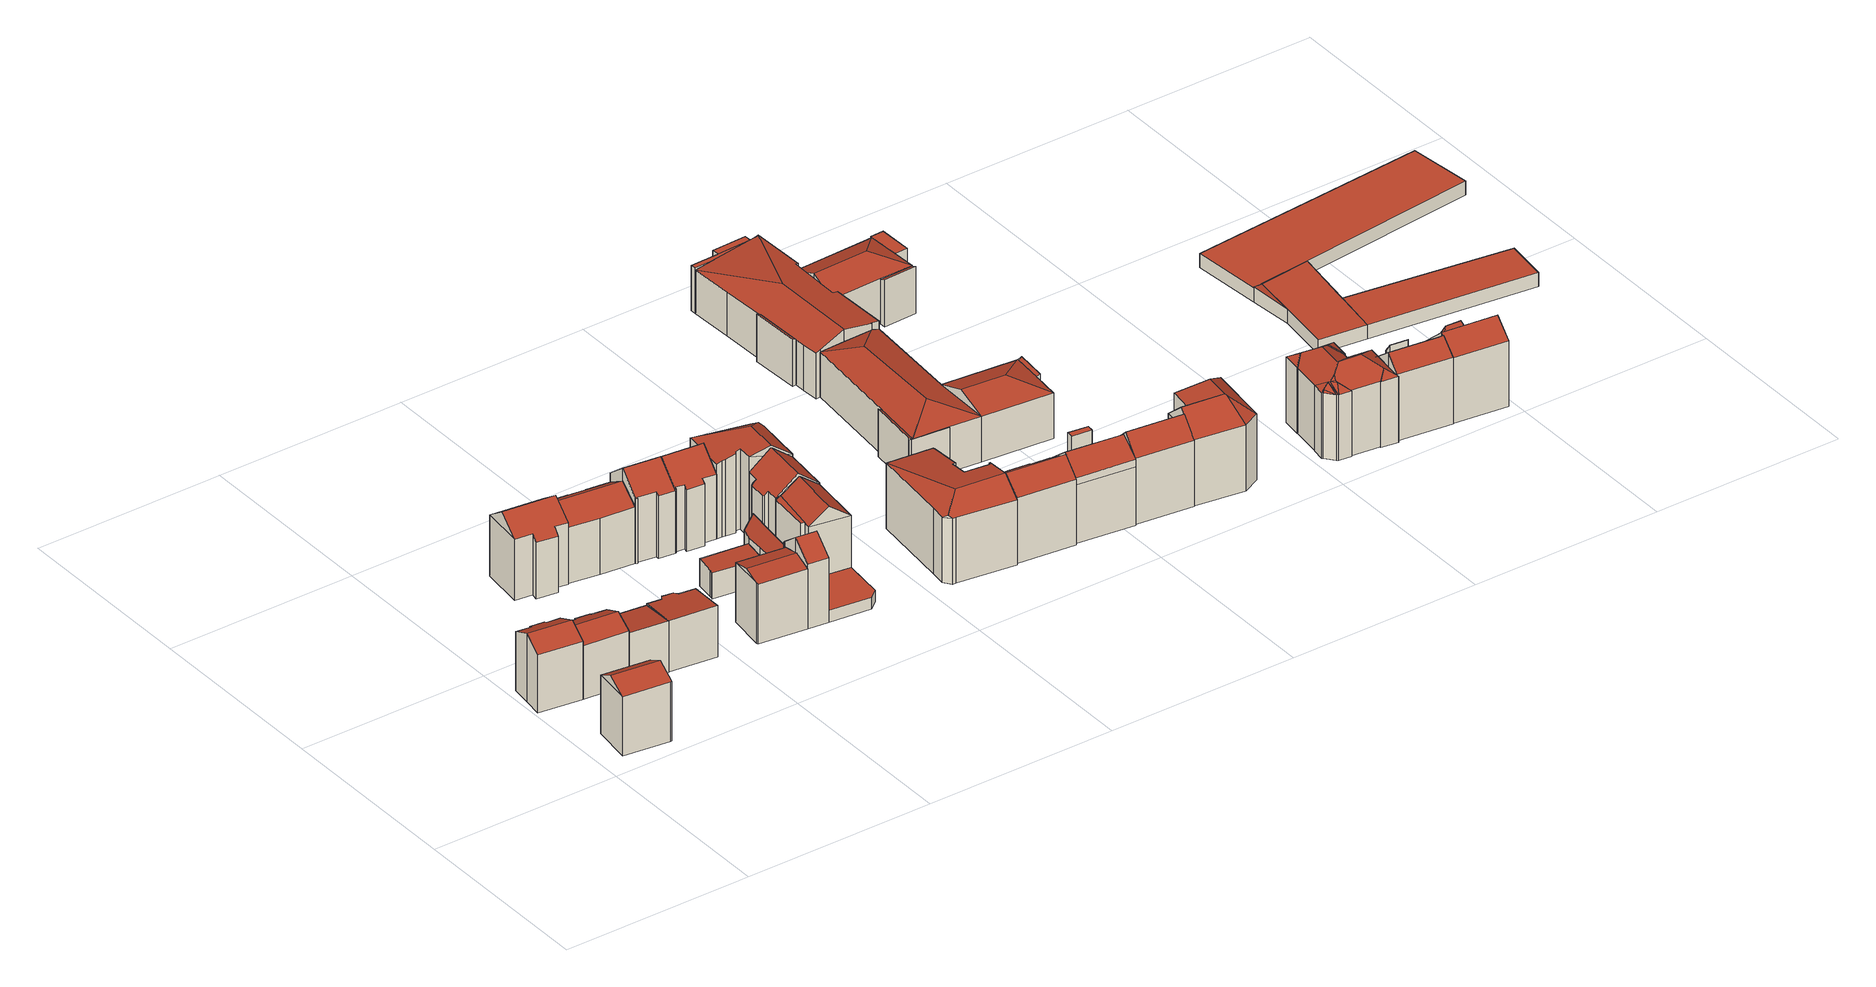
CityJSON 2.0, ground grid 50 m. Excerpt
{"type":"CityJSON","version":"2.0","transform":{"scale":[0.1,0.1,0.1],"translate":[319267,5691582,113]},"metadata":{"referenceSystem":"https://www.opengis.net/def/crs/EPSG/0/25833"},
"CityObjects":{
"building1":{"type":"Building","attributes":{"Dachtyp_tdc":"tdcFreeFormRoof","Gemeindeschluessel":14713000,"Dachneigung":23.58,"QualitaetDacherkennung":59,"Geometrietyp2DReferenz":"3000","function":"31001_9998","roofType":"5000","measuredHeight":18.22},"geometry":[{"type":"MultiSurface","lod":"2","boundaries":[[[0,1,2,3]],[[1,4,5,2]],[[4,6,7,5]],[[6,8,9,7]],[[8,0,3,9]],[[10,8,6,11]],[[1,0,10,11,4]],[[6,4,11]],[[0,8,10]],[[3,2,5,7,9]]],"semantics":{"surfaces":[{"type":"WallSurface"},{"type":"RoofSurface"},{"type":"GroundSurface"}],"values":[0,0,0,0,0,1,1,0,0,2]}}]},
"building2":{"type":"Building","attributes":{"Dachtyp_tdc":"tdcGableRoof","Gemeindeschluessel":14713000,"Dachneigung":24.69,"QualitaetDacherkennung":59,"Geometrietyp2DReferenz":"3000","function":"31001_9998","roofType":"3100","measuredHeight":18.2},"geometry":[{"type":"MultiSurface","lod":"2","boundaries":[[[12,13,14,15]],[[13,16,17,14]],[[16,18,19,17]],[[18,20,21,19]],[[20,22,23,21]],[[22,24,25,23]],[[24,26,27,25]],[[26,28,29,27]],[[28,30,31,29]],[[30,12,15,31]],[[26,24,22,20]],[[20,18,16,13,12,30,28,26]],[[15,14,17,19,21,23,25,27,29,31]]],"semantics":{"surfaces":[{"type":"WallSurface"},{"type":"RoofSurface"},{"type":"GroundSurface"}],"values":[0,0,0,0,0,0,0,0,0,0,1,1,2]}}]},
"building3":{"type":"Building","attributes":{"Dachtyp_tdc":"tdcGableRoof","Gemeindeschluessel":14713000,"Dachneigung":25.32,"QualitaetDacherkennung":69,"Geometrietyp2DReferenz":"3000","function":"31001_9998","roofType":"3100","measuredHeight":16.63},"geometry":[{"type":"MultiSurface","lod":"2","boundaries":[[[32,33,19,21]],[[33,34,35,19]],[[34,36,37,35]],[[36,38,39,37]],[[38,40,41,39]],[[40,42,43,41]],[[42,44,45,43]],[[44,46,47,45]],[[46,48,23,47]],[[48,32,21,23]],[[44,42,40,38,36,34,33,32]],[[32,48,46,44]],[[21,19,35,37,39,41,43,45,47,23]]],"semantics":{"surfaces":[{"type":"WallSurface"},{"type":"RoofSurface"},{"type":"GroundSurface"}],"values":[0,0,0,0,0,0,0,0,0,0,1,1,2]}}]},
"building4":{"type":"Building","attributes":{"Dachtyp_tdc":"tdcPolyFlatRoof","Gemeindeschluessel":14713000,"Dachneigung":9.24,"QualitaetDacherkennung":65,"Geometrietyp2DReferenz":"3000","function":"31001_9998","roofType":"2100","measuredHeight":13.67},"geometry":[{"type":"MultiSurface","lod":"2","boundaries":[[[49,50,51,52]],[[50,53,54,51]],[[53,55,56,54]],[[55,49,52,56]],[[55,53,50,49]],[[52,51,54,56]]],"semantics":{"surfaces":[{"type":"WallSurface"},{"type":"RoofSurface"},{"type":"GroundSurface"}],"values":[0,0,0,0,1,2]}}]},
"building5":{"type":"Building","attributes":{"Dachtyp_tdc":"tdcPolyFlatRoof","Gemeindeschluessel":14713000,"Dachneigung":7.76,"QualitaetDacherkennung":66,"Geometrietyp2DReferenz":"3000","function":"31001_9998","roofType":"2100","measuredHeight":13.74},"geometry":[{"type":"MultiSurface","lod":"2","boundaries":[[[57,58,59,60]],[[58,61,62,59]],[[61,63,64,62]],[[63,65,66,64]],[[65,67,68,66]],[[67,69,70,68]],[[69,71,72,70]],[[71,73,74,72]],[[73,57,60,74]],[[73,71,69,67,65,63,61,58,57]],[[60,59,62,64,66,68,70,72,74]]],"semantics":{"surfaces":[{"type":"WallSurface"},{"type":"RoofSurface"},{"type":"GroundSurface"}],"values":[0,0,0,0,0,0,0,0,0,1,2]}}]},
"building6":{"type":"Building","attributes":{"Dachtyp_tdc":"tdcFreeFormRoof","Gemeindeschluessel":14713000,"Dachneigung":35.85,"QualitaetDacherkennung":53,"Geometrietyp2DReferenz":"3000","function":"31001_9998","roofType":"5000","measuredHeight":20.39},"geometry":[{"type":"MultiSurface","lod":"2","boundaries":[[[75,76,77,78]],[[76,79,80,77]],[[79,81,82,80]],[[81,83,84,82]],[[83,85,86,84]],[[85,87,88,86]],[[87,89,90,88]],[[89,75,78,90]],[[91,81,79,92]],[[75,89,87,85,83,91,92,76]],[[83,81,91]],[[79,76,92]],[[78,77,80,82,84,86,88,90]]],"semantics":{"surfaces":[{"type":"WallSurface"},{"type":"RoofSurface"},{"type":"GroundSurface"}],"values":[0,0,0,0,0,0,0,0,1,1,0,0,2]}}]},
"building7":{"type":"Building","attributes":{"Dachtyp_tdc":"tdcGableRoof","Gemeindeschluessel":14713000,"Dachneigung":32.23,"QualitaetDacherkennung":68,"Geometrietyp2DReferenz":"3000","function":"31001_9998","roofType":"3100","measuredHeight":18.67},"geometry":[{"type":"MultiSurface","lod":"2","boundaries":[[[93,94,95,96]],[[94,97,98,95]],[[97,99,100,98]],[[99,101,102,100]],[[101,103,104,102]],[[103,105,106,104]],[[105,107,108,106]],[[107,109,110,108]],[[109,111,112,110]],[[111,113,114,112]],[[113,93,96,114]],[[109,107,105,103,101]],[[101,99,97,94,93,113,111,109]],[[96,95,98,100,102,104,106,108,110,112,114]]],"semantics":{"surfaces":[{"type":"WallSurface"},{"type":"RoofSurface"},{"type":"GroundSurface"}],"values":[0,0,0,0,0,0,0,0,0,0,0,1,1,2]}}]},
"building8":{"type":"Building","attributes":{"Dachtyp_tdc":"tdcFreeFormRoof","Gemeindeschluessel":14713000,"Dachneigung":15.21,"QualitaetDacherkennung":65,"Geometrietyp2DReferenz":"3000","function":"31001_9998","roofType":"5000","measuredHeight":17.36},"geometry":[{"type":"MultiSurface","lod":"2","boundaries":[[[115,116,117,118]],[[116,119,120,117]],[[119,121,122,120]],[[121,123,124,122]],[[123,125,126,124]],[[125,115,118,126]],[[115,127,128,119,116]],[[127,125,123,121,128]],[[121,119,128]],[[115,125,127]],[[118,117,120,122,124,126]]],"semantics":{"surfaces":[{"type":"WallSurface"},{"type":"RoofSurface"},{"type":"GroundSurface"}],"values":[0,0,0,0,0,0,1,1,0,0,2]}}]},
"building9":{"type":"Building","attributes":{"Dachtyp_tdc":"tdcPolyFlatRoof","Gemeindeschluessel":14713000,"Dachneigung":3.57,"QualitaetDacherkennung":67,"Geometrietyp2DReferenz":"3000","function":"31001_9998","roofType":"2100","measuredHeight":7.25},"geometry":[{"type":"MultiSurface","lod":"2","boundaries":[[[129,130,131,132]],[[130,133,134,131]],[[133,135,136,134]],[[135,137,138,136]],[[137,139,140,138]],[[139,141,142,140]],[[141,143,144,142]],[[143,145,146,144]],[[145,129,132,146]],[[145,143,141,139,137,135,133,130,129]],[[132,131,134,136,138,140,142,144,146]]],"semantics":{"surfaces":[{"type":"WallSurface"},{"type":"RoofSurface"},{"type":"GroundSurface"}],"values":[0,0,0,0,0,0,0,0,0,1,2]}}]},
"building10":{"type":"Building","attributes":{"Dachtyp_tdc":"tdcGableRoof","Gemeindeschluessel":14713000,"Dachneigung":38.73,"QualitaetDacherkennung":64,"Geometrietyp2DReferenz":"3000","function":"31001_9998","roofType":"3100","measuredHeight":22.08},"geometry":[{"type":"MultiSurface","lod":"2","boundaries":[[[147,148,149,150]],[[148,151,152,149]],[[151,153,154,152]],[[153,155,156,154]],[[155,157,158,156]],[[157,159,160,158]],[[159,161,162,160]],[[161,163,164,162]],[[163,165,166,164]],[[165,167,168,166]],[[167,147,150,168]],[[163,161,159,157]],[[157,155,153,151,148,147,167,165,163]],[[150,149,152,154,156,158,160,162,164,166,168]]],"semantics":{"surfaces":[{"type":"WallSurface"},{"type":"RoofSurface"},{"type":"GroundSurface"}],"values":[0,0,0,0,0,0,0,0,0,0,0,1,1,2]}}]},
"building11":{"type":"Building","attributes":{"Dachtyp_tdc":"tdcFreeFormRoof","Gemeindeschluessel":14713000,"Dachneigung":60.67,"QualitaetDacherkennung":5,"Geometrietyp2DReferenz":"3000","function":"31001_9998","roofType":"5000","measuredHeight":13},"geometry":[{"type":"MultiSurface","lod":"2","boundaries":[[[169,170,171,172]],[[170,173,174,171]],[[173,175,176,174]],[[175,177,178,176]],[[177,179,180,178]],[[179,181,182,180]],[[181,183,184,182]],[[183,169,172,184]],[[179,177,175,173,170,169]],[[169,183,181,179]],[[172,171,174,176,178,180,182,184]]],"semantics":{"surfaces":[{"type":"WallSurface"},{"type":"RoofSurface"},{"type":"GroundSurface"}],"values":[0,0,0,0,0,0,0,0,1,1,2]}}]},
"building12":{"type":"Building","attributes":{"Gemeindeschluessel":14713000,"Geometrietyp2DReferenz":"3000","function":"31001_9998","roofType":"9999"},"children":["building12-1","building12-2","building12-3","building12-4"]},
"building12-1":{"type":"BuildingPart","attributes":{"Dachtyp_tdc":"tdcGableRoof","Dachneigung":38.96,"QualitaetDacherkennung":63,"Geometrietyp2DReferenz":"3000","roofType":"3100","measuredHeight":21.25},"parents":["building12"],"geometry":[{"type":"MultiSurface","lod":"2","boundaries":[[[185,186,187,188,184]],[[189,190,191,192,193]],[[190,194,195,191]],[[194,196,197,195]],[[196,198,171,197]],[[198,185,184,171]],[[194,190,189,199]],[[199,186,185,198,196,194]],[[184,188,200,192,191,195,197,171]],[[201,187,186,199]],[[200,188,187,201]],[[189,193,201,199]],[[200,201,193,192]]],"semantics":{"surfaces":[{"type":"WallSurface"},{"type":"RoofSurface"},{"type":"GroundSurface"},{"type":"ClosureSurface"}],"values":[0,0,0,0,0,0,1,1,2,0,3,0,3]}}]},
"building12-2":{"type":"BuildingPart","attributes":{"Dachtyp_tdc":"tdcPolyFlatRoof","Dachneigung":36.09,"QualitaetDacherkennung":55,"Geometrietyp2DReferenz":"3000","roofType":"2100","measuredHeight":17.55},"parents":["building12"],"geometry":[{"type":"MultiSurface","lod":"2","boundaries":[[[202,203,204,205,206]],[[207,208,209,210]],[[208,202,206,209]],[[208,207,211,203,202]],[[206,205,210,209]],[[204,203,211]],[[207,210,205,204,211]]],"semantics":{"surfaces":[{"type":"WallSurface"},{"type":"RoofSurface"},{"type":"GroundSurface"},{"type":"ClosureSurface"}],"values":[0,0,0,1,2,0,3]}}]},
"building12-3":{"type":"BuildingPart","attributes":{"Dachtyp_tdc":"tdcPolyFlatRoof","Dachneigung":0,"QualitaetDacherkennung":0,"Geometrietyp2DReferenz":"3000","roofType":"9999","measuredHeight":3.09},"parents":["building12"],"geometry":[{"type":"MultiSurface","lod":"2","boundaries":[[[212,213,214,215,216,187,201,193,217,218]],[[218,217,219,220]],[[217,193,192,219]],[[187,216,221,188]],[[216,215,222,221]],[[215,214,223,222]],[[214,213,224,223]],[[212,218,220,225]],[[220,219,192,200,188,221,222,223,224,225]],[[188,200,201,187]],[[200,192,193,201]],[[225,224,213,212]]],"semantics":{"surfaces":[{"type":"RoofSurface"},{"type":"WallSurface"},{"type":"GroundSurface"},{"type":"ClosureSurface"}],"values":[0,1,1,1,1,1,1,1,2,3,3,3]}}]},
"building12-4":{"type":"BuildingPart","attributes":{"Dachtyp_tdc":"tdcGableRoof","Dachneigung":36.72,"QualitaetDacherkennung":85,"Geometrietyp2DReferenz":"3000","roofType":"3100","measuredHeight":21.18},"parents":["building12"],"geometry":[{"type":"MultiSurface","lod":"2","boundaries":[[[226,227,212,225,228]],[[204,226,228,205]],[[229,227,230]],[[226,204,231]],[[227,226,231,230]],[[204,211,229,230,231]],[[228,225,224,210,205]],[[213,212,227,229]],[[213,224,225,212]],[[210,224,213,229,211,207]],[[205,210,207,211,204]]],"semantics":{"surfaces":[{"type":"WallSurface"},{"type":"RoofSurface"},{"type":"GroundSurface"},{"type":"ClosureSurface"}],"values":[0,0,0,0,1,1,2,0,3,0,3]}}]},
"building13":{"type":"Building","attributes":{"Dachtyp_tdc":"tdcGableRoof","Gemeindeschluessel":14713000,"Dachneigung":38.84,"QualitaetDacherkennung":65,"Geometrietyp2DReferenz":"3000","function":"31001_9998","roofType":"3100","measuredHeight":22.1},"geometry":[{"type":"MultiSurface","lod":"2","boundaries":[[[232,233,234,235]],[[233,236,237,234]],[[236,238,239,237]],[[238,240,241,239]],[[240,242,166,241]],[[242,243,244,166]],[[243,161,162,244]],[[161,245,246,162]],[[245,247,248,246]],[[247,249,250,248]],[[249,251,252,250]],[[251,232,235,252]],[[247,245,161,243]],[[243,242,240,238,236,233,232,251,249,247]],[[235,234,237,239,241,166,244,162,246,248,250,252]]],"semantics":{"surfaces":[{"type":"WallSurface"},{"type":"RoofSurface"},{"type":"GroundSurface"}],"values":[0,0,0,0,0,0,0,0,0,0,0,0,1,1,2]}}]},
"building14":{"type":"Building","attributes":{"Dachtyp_tdc":"tdcFreeFormRoof","Gemeindeschluessel":14713000,"Dachneigung":39.99,"QualitaetDacherkennung":71,"Geometrietyp2DReferenz":"3000","function":"31001_9998","roofType":"5000","measuredHeight":21.8},"geometry":[{"type":"MultiSurface","lod":"2","boundaries":[[[253,254,255,256]],[[254,257,258,255]],[[257,259,260,258]],[[259,261,262,260]],[[261,263,264,262]],[[263,265,266,264]],[[265,267,268,266]],[[267,269,270,268]],[[269,271,272,270]],[[271,273,274,272]],[[273,253,256,274]],[[253,273,275,276]],[[276,275,271,269,267,265,263,261,259,257,254]],[[254,253,276]],[[273,271,275]],[[256,255,258,260,262,264,266,268,270,272,274]]],"semantics":{"surfaces":[{"type":"WallSurface"},{"type":"RoofSurface"},{"type":"GroundSurface"}],"values":[0,0,0,0,0,0,0,0,0,0,0,1,1,0,0,2]}}]},
"building15":{"type":"Building","attributes":{"Dachtyp_tdc":"tdcFreeFormRoof","Gemeindeschluessel":14713000,"Dachneigung":12.35,"QualitaetDacherkennung":28,"Geometrietyp2DReferenz":"3000","function":"31001_9998","roofType":"5000","measuredHeight":22.61},"geometry":[{"type":"MultiSurface","lod":"2","boundaries":[[[277,278,279,280]],[[278,281,282,279]],[[281,283,284,282]],[[283,285,286,284]],[[285,287,288,286]],[[287,289,290,288]],[[289,291,292,290]],[[291,293,294,292]],[[293,295,296,294]],[[295,297,298,296]],[[297,299,300,298]],[[299,277,280,300]],[[301,302,293,291,303]],[[277,299,304,301,303,289,287,285,283,281,278]],[[297,295,302,301,304]],[[291,289,303]],[[299,297,304]],[[295,293,302]],[[280,279,282,284,286,288,290,292,294,296,298,300]]],"semantics":{"surfaces":[{"type":"WallSurface"},{"type":"RoofSurface"},{"type":"GroundSurface"}],"values":[0,0,0,0,0,0,0,0,0,0,0,0,1,1,1,0,0,0,2]}}]},
"building16":{"type":"Building","attributes":{"Dachtyp_tdc":"tdcFreeFormRoof","Gemeindeschluessel":14713000,"Dachneigung":10.05,"QualitaetDacherkennung":33,"Geometrietyp2DReferenz":"3000","function":"31001_9998","roofType":"5000","measuredHeight":21.31},"geometry":[{"type":"MultiSurface","lod":"2","boundaries":[[[305,306,307]],[[308,309,310]],[[311,312,313,314,315,316,317,318,319,320,321,322,323,324,325]],[[326,327,312,311]],[[327,328,313,312]],[[328,329,314,313]],[[329,330,315,314]],[[330,331,316,315]],[[331,332,317,316]],[[332,306,318,317]],[[306,305,319,318]],[[305,333,320,319]],[[333,334,321,320]],[[334,309,322,321]],[[309,308,323,322]],[[308,335,324,323]],[[335,336,325,324]],[[336,326,311,325]],[[310,337,336,335,308]],[[305,307,337,310,309,334,333]],[[306,332,331,330,329,328,327,326,336,337,307]]],"semantics":{"surfaces":[{"type":"WallSurface"},{"type":"GroundSurface"},{"type":"RoofSurface"}],"values":[0,0,1,0,0,0,0,0,0,0,0,0,0,0,0,0,0,0,2,2,2]}}]},
"building17":{"type":"Building","attributes":{"Dachtyp_tdc":"tdcFreeFormRoof","Gemeindeschluessel":14713000,"Dachneigung":35.31,"QualitaetDacherkennung":58,"Geometrietyp2DReferenz":"3000","function":"31001_9998","roofType":"5000","measuredHeight":21.25},"geometry":[{"type":"MultiSurface","lod":"2","boundaries":[[[338,339,340,341]],[[339,342,343,340]],[[342,344,345,343]],[[344,346,347,345]],[[346,348,349,347]],[[348,350,351,349]],[[350,352,353,351]],[[352,354,355,353]],[[354,356,357,355]],[[356,358,359,357]],[[358,338,341,359]],[[338,360,361,339]],[[360,358,356,354,352,350,348,346,344,342,361]],[[342,339,361]],[[338,358,360]],[[341,340,343,345,347,349,351,353,355,357,359]]],"semantics":{"surfaces":[{"type":"WallSurface"},{"type":"RoofSurface"},{"type":"GroundSurface"}],"values":[0,0,0,0,0,0,0,0,0,0,0,1,1,0,0,2]}}]},
"building18":{"type":"Building","attributes":{"Gemeindeschluessel":14713000,"Geometrietyp2DReferenz":"3000","function":"31001_9998","roofType":"9999"},"children":["building18-1","building18-2"]},
"building18-1":{"type":"BuildingPart","attributes":{"Dachtyp_tdc":"tdcGableRoof","Dachneigung":39.18,"QualitaetDacherkennung":57,"Geometrietyp2DReferenz":"3000","roofType":"3100","measuredHeight":21.43},"parents":["building18"],"geometry":[{"type":"MultiSurface","lod":"2","boundaries":[[[362,363,364,365]],[[363,366,367,364]],[[366,368,369,367]],[[368,370,371,369]],[[370,372,373,371]],[[372,374,375,373]],[[374,376,372,377,378,366,379,362]],[[380,378,377,381]],[[368,380,381,370]],[[370,381,377,372]],[[366,378,380,368]],[[363,379,366]],[[362,379,363]],[[372,376,374]],[[365,364,367,369,371,373,375]],[[362,365,375,374]]],"semantics":{"surfaces":[{"type":"WallSurface"},{"type":"RoofSurface"},{"type":"GroundSurface"},{"type":"ClosureSurface"}],"values":[0,0,0,0,0,0,1,1,0,0,0,0,0,0,2,3]}}]},
"building18-2":{"type":"BuildingPart","attributes":{"Dachtyp_tdc":"tdcPolyFlatRoof","Dachneigung":0,"QualitaetDacherkennung":38,"Geometrietyp2DReferenz":"3000","roofType":"1000","measuredHeight":19.78},"parents":["building18"],"geometry":[{"type":"MultiSurface","lod":"2","boundaries":[[[382,383,384,375,374]],[[383,385,386,384]],[[385,387,362,365,386]],[[387,385,383,382]],[[375,384,386,365]],[[374,362,387,382]],[[374,375,365,362]]],"semantics":{"surfaces":[{"type":"WallSurface"},{"type":"RoofSurface"},{"type":"GroundSurface"},{"type":"ClosureSurface"}],"values":[0,0,0,1,2,0,3]}}]},
"building19":{"type":"Building","attributes":{"Dachtyp_tdc":"tdcFreeFormRoof","Gemeindeschluessel":14713000,"Dachneigung":45.33,"QualitaetDacherkennung":63,"Geometrietyp2DReferenz":"3000","function":"31001_9998","roofType":"5000","measuredHeight":22.09},"geometry":[{"type":"MultiSurface","lod":"2","boundaries":[[[388,389,390,391]],[[389,392,393,390]],[[392,394,395,393]],[[394,396,397,395]],[[396,398,399,397]],[[398,400,401,399]],[[400,402,403,401]],[[402,388,391,403]],[[388,404,405,389]],[[404,402,400,398,396,394,392,405]],[[392,389,405]],[[388,402,404]],[[391,390,393,395,397,399,401,403]]],"semantics":{"surfaces":[{"type":"WallSurface"},{"type":"RoofSurface"},{"type":"GroundSurface"}],"values":[0,0,0,0,0,0,0,0,1,1,0,0,2]}}]},
"building20":{"type":"Building","attributes":{"Gemeindeschluessel":14713000,"Geometrietyp2DReferenz":"3000","function":"31001_9998","roofType":"9999"},"children":["building20-1","building20-2","building20-3","building20-4","building20-5","building20-6","building20-7","building20-8","building20-9","building20-10","building20-11","building20-12"]},
"building20-1":{"type":"BuildingPart","attributes":{"Dachtyp_tdc":"tdcPolyFlatRoof","Dachneigung":0,"QualitaetDacherkennung":41,"Geometrietyp2DReferenz":"3000","roofType":"1000","measuredHeight":12.15},"parents":["building20"],"geometry":[{"type":"MultiSurface","lod":"2","boundaries":[[[406,407,408,409]],[[410,411,412,413]],[[414,406,409,415,416]],[[414,417,411,410,407,406]],[[409,408,413,412,415]],[[413,408,407,410]],[[416,417,414]],[[415,412,411,417,416]]],"semantics":{"surfaces":[{"type":"WallSurface"},{"type":"RoofSurface"},{"type":"GroundSurface"},{"type":"ClosureSurface"}],"values":[0,0,0,1,2,3,0,3]}}]},
"building20-2":{"type":"BuildingPart","attributes":{"Dachtyp_tdc":"tdcPolyFlatRoof","Dachneigung":23.65,"QualitaetDacherkennung":33,"Geometrietyp2DReferenz":"3000","roofType":"2100","measuredHeight":12.59},"parents":["building20"],"geometry":[{"type":"MultiSurface","lod":"2","boundaries":[[[418,419,420,421]],[[422,423,424,425]],[[423,418,421,424]],[[423,422,419,418]],[[421,420,425,424]],[[425,420,419,422]]],"semantics":{"surfaces":[{"type":"WallSurface"},{"type":"RoofSurface"},{"type":"GroundSurface"},{"type":"ClosureSurface"}],"values":[0,0,0,1,2,3]}}]},
"building20-3":{"type":"BuildingPart","attributes":{"Dachtyp_tdc":"tdcPolyFlatRoof","Dachneigung":23.77,"QualitaetDacherkennung":58,"Geometrietyp2DReferenz":"3000","roofType":"2100","measuredHeight":12.6},"parents":["building20"],"geometry":[{"type":"MultiSurface","lod":"2","boundaries":[[[426,427,428,429,430]],[[427,431,432,428]],[[431,433,434,435,432]],[[433,434,435,434]],[[433,431,427,426]],[[429,428,432,435]],[[430,434,433,426]],[[430,429,435,434]]],"semantics":{"surfaces":[{"type":"WallSurface"},{"type":"RoofSurface"},{"type":"GroundSurface"},{"type":"ClosureSurface"}],"values":[0,0,0,0,1,2,0,3]}}]},
"building20-4":{"type":"BuildingPart","attributes":{"Dachtyp_tdc":"tdcFreeFormRoof","Dachneigung":20.71,"QualitaetDacherkennung":11,"Geometrietyp2DReferenz":"3000","roofType":"5000","measuredHeight":15.13},"parents":["building20"],"geometry":[{"type":"MultiSurface","lod":"2","boundaries":[[[436,437,438,439]],[[436,440,441,437]],[[442,443,444,445,446]],[[447,448,440,436]],[[447,436,439,442]],[[448,447,442,446]],[[440,448,446]],[[444,438,437,441,445]],[[443,442,439]],[[439,438,444,443]],[[446,445,441,440]]],"semantics":{"surfaces":[{"type":"WallSurface"},{"type":"RoofSurface"},{"type":"GroundSurface"},{"type":"ClosureSurface"}],"values":[0,0,0,1,1,1,0,2,0,3,3]}}]},
"building20-5":{"type":"BuildingPart","attributes":{"Dachtyp_tdc":"tdcFreeFormRoof","Dachneigung":19.39,"QualitaetDacherkennung":12,"Geometrietyp2DReferenz":"3000","roofType":"5000","measuredHeight":15.14},"parents":["building20"],"geometry":[{"type":"MultiSurface","lod":"2","boundaries":[[[449,446,445,450]],[[440,451,452,441]],[[453,454,455,456]],[[453,456,457,458,459]],[[457,451,440,458]],[[440,446,449,460,461,459,458]],[[461,462,453,459]],[[460,463,461]],[[450,445,441,452,464,455,454,465,466,467,468]],[[441,445,446,440]],[[464,452,451,457]],[[456,455,464,457]],[[466,465,462,461]],[[465,454,453,462]],[[463,467,466,461]],[[468,467,463,460]],[[468,460,449,450]]],"semantics":{"surfaces":[{"type":"WallSurface"},{"type":"RoofSurface"},{"type":"GroundSurface"},{"type":"ClosureSurface"}],"values":[0,0,0,1,1,1,1,1,2,3,3,3,3,3,3,3,3]}}]},
"building20-6":{"type":"BuildingPart","attributes":{"Dachtyp_tdc":"tdcPolyFlatRoof","Dachneigung":32.91,"QualitaetDacherkennung":25,"Geometrietyp2DReferenz":"3000","roofType":"2100","measuredHeight":12.75},"parents":["building20"],"geometry":[{"type":"MultiSurface","lod":"2","boundaries":[[[469,470,471,472]],[[451,473,474,452]],[[473,469,472,474]],[[473,451,457,470,469]],[[472,471,464,452,474]],[[452,464,457,451]],[[464,471,470,457]]],"semantics":{"surfaces":[{"type":"WallSurface"},{"type":"RoofSurface"},{"type":"GroundSurface"},{"type":"ClosureSurface"}],"values":[0,0,0,1,2,3,3]}}]},
"building20-7":{"type":"BuildingPart","attributes":{"Dachtyp_tdc":"tdcHipAndGableRoof","Dachneigung":10.36,"QualitaetDacherkennung":23,"Geometrietyp2DReferenz":"3000","roofType":"5000","measuredHeight":15.34},"parents":["building20"],"geometry":[{"type":"MultiSurface","lod":"2","boundaries":[[[475,476,449,450,477,478]],[[479,480,481,454,453]],[[480,482,483,481]],[[482,484,485,483]],[[484,430,429,485]],[[434,486,487,435]],[[486,416,415,487]],[[488,489,490,412,411]],[[489,491,492,493,490]],[[489,488,417,416,494]],[[416,486,434,430,484,482,480,479,495,494]],[[495,496,497,476,475,498,499,500,501,502,491,489,494]],[[503,477,450,468,467,466,465,454,481,483,485,429,435,487,415,412,490,493,504,505]],[[475,478,506,498]],[[478,477,503,506]],[[463,460,449,476,497]],[[463,467,468,460]],[[468,450,449,460]],[[461,463,497,496]],[[461,466,467,463]],[[462,461,496,495]],[[465,466,461,462]],[[479,453,462,495]],[[465,462,453,454]],[[434,435,429,430]],[[411,417,488]],[[412,415,416,417,411]],[[507,492,491,502]],[[507,504,493,492]],[[501,507,502]],[[506,499,498]],[[503,505,500,499,506]],[[505,504,507,501,500]]],"semantics":{"surfaces":[{"type":"WallSurface"},{"type":"RoofSurface"},{"type":"GroundSurface"},{"type":"ClosureSurface"}],"values":[0,0,0,0,0,0,0,0,0,1,1,1,2,0,3,0,3,3,0,3,0,3,0,3,3,0,3,0,3,0,0,3,3]}}]},
"building20-8":{"type":"BuildingPart","attributes":{"Dachtyp_tdc":"tdcPolyFlatRoof","Dachneigung":0,"QualitaetDacherkennung":25,"Geometrietyp2DReferenz":"3000","roofType":"1000","measuredHeight":12.16},"parents":["building20"],"geometry":[{"type":"MultiSurface","lod":"2","boundaries":[[[508,509,408,407]],[[508,510,511,509]],[[510,410,413,511]],[[410,510,508,407]],[[408,509,511,413]],[[407,408,413,410]]],"semantics":{"surfaces":[{"type":"WallSurface"},{"type":"RoofSurface"},{"type":"GroundSurface"},{"type":"ClosureSurface"}],"values":[0,0,0,1,2,3]}}]},
"building20-9":{"type":"BuildingPart","attributes":{"Dachtyp_tdc":"tdcFreeFormRoof","Dachneigung":22.64,"QualitaetDacherkennung":11,"Geometrietyp2DReferenz":"3000","roofType":"5000","measuredHeight":15.09},"parents":["building20"],"geometry":[{"type":"MultiSurface","lod":"2","boundaries":[[[512,513,425,514]],[[513,422,425]],[[515,478,477,420,419]],[[492,516,517,493]],[[518,499,506,478,515,513,519]],[[513,512,520,516,519]],[[516,492,507,501,518,519]],[[517,521,514,425,420,477,503,505,504,493]],[[521,517,516,520]],[[512,514,521,520]],[[419,422,513,515]],[[420,425,422,419]],[[503,477,478,506]],[[500,499,518]],[[505,503,506,499,500]],[[501,500,518]],[[505,500,501,507,504]],[[493,504,507,492]]],"semantics":{"surfaces":[{"type":"WallSurface"},{"type":"RoofSurface"},{"type":"GroundSurface"},{"type":"ClosureSurface"}],"values":[0,0,0,0,1,1,1,2,3,3,0,3,3,0,3,0,3,3]}}]},
"building20-10":{"type":"BuildingPart","attributes":{"Dachtyp_tdc":"tdcPolyFlatRoof","Dachneigung":0,"QualitaetDacherkennung":50,"Geometrietyp2DReferenz":"3000","roofType":"1000","measuredHeight":12.17},"parents":["building20"],"geometry":[{"type":"MultiSurface","lod":"2","boundaries":[[[522,523,512,514,524]],[[525,517,516]],[[525,526,527,517]],[[526,528,529,527]],[[528,522,524,529]],[[528,526,525,530,523,522]],[[524,514,521,517,527,529]],[[520,512,523,530]],[[520,521,514,512]],[[516,520,530,525]],[[516,517,521,520]]],"semantics":{"surfaces":[{"type":"WallSurface"},{"type":"RoofSurface"},{"type":"GroundSurface"},{"type":"ClosureSurface"}],"values":[0,0,0,0,0,1,2,0,3,0,3]}}]},
"building20-11":{"type":"BuildingPart","attributes":{"Dachtyp_tdc":"tdcPolyFlatRoof","Dachneigung":31.46,"QualitaetDacherkennung":57,"Geometrietyp2DReferenz":"3000","roofType":"2100","measuredHeight":12.64},"parents":["building20"],"geometry":[{"type":"MultiSurface","lod":"2","boundaries":[[[531,439,438,532]],[[443,533,534,444]],[[533,531,532,534]],[[533,443,439,531]],[[532,438,444,534]],[[443,444,438,439]]],"semantics":{"surfaces":[{"type":"WallSurface"},{"type":"RoofSurface"},{"type":"GroundSurface"},{"type":"ClosureSurface"}],"values":[0,0,0,1,2,3]}}]},
"building20-12":{"type":"BuildingPart","attributes":{"Dachtyp_tdc":"tdcPolyFlatRoof","Dachneigung":28.28,"QualitaetDacherkennung":62,"Geometrietyp2DReferenz":"3000","roofType":"2100","measuredHeight":12.68},"parents":["building20"],"geometry":[{"type":"MultiSurface","lod":"2","boundaries":[[[535,456,455,536]],[[537,535,536,471,470]],[[537,457,456,535]],[[536,455,464,471]],[[457,464,455,456]],[[470,457,537]],[[464,457,470,471]]],"semantics":{"surfaces":[{"type":"WallSurface"},{"type":"RoofSurface"},{"type":"GroundSurface"},{"type":"ClosureSurface"}],"values":[0,0,1,2,3,0,3]}}]},
"building21":{"type":"Building","attributes":{"Dachtyp_tdc":"tdcFreeFormRoof","Gemeindeschluessel":14713000,"Dachneigung":40.75,"QualitaetDacherkennung":63,"Geometrietyp2DReferenz":"3000","function":"31001_9998","roofType":"5000","measuredHeight":23.09},"geometry":[{"type":"MultiSurface","lod":"2","boundaries":[[[538,539,540,541]],[[539,542,543,540]],[[542,544,545,543]],[[544,546,547,545]],[[546,548,549,547]],[[548,550,551,549]],[[550,538,541,551]],[[552,550,548]],[[553,554,552,548,546]],[[553,546,544]],[[555,554,553,544,542]],[[556,555,542,539]],[[556,539,538]],[[552,554,555,556,538,550]],[[541,540,543,545,547,549,551]]],"semantics":{"surfaces":[{"type":"WallSurface"},{"type":"RoofSurface"},{"type":"GroundSurface"}],"values":[0,0,0,0,0,0,0,1,1,1,1,1,0,1,2]}}]},
"building22":{"type":"Building","attributes":{"Dachtyp_tdc":"tdcFreeFormRoof","Gemeindeschluessel":14713000,"Dachneigung":34.85,"QualitaetDacherkennung":64,"Geometrietyp2DReferenz":"3000","function":"31001_9998","roofType":"5000","measuredHeight":21.71},"geometry":[{"type":"MultiSurface","lod":"2","boundaries":[[[557,558,559,560]],[[558,561,562,559]],[[561,563,564,562]],[[563,565,566,564]],[[565,567,568,566]],[[567,569,570,568]],[[569,571,572,570]],[[571,573,574,572]],[[573,575,576,574]],[[575,577,578,576]],[[577,579,580,578]],[[579,581,582,580]],[[581,583,584,582]],[[583,585,586,584]],[[585,587,588,586]],[[587,589,590,588]],[[589,591,592,590]],[[591,593,594,592]],[[593,595,596,594]],[[595,597,598,596]],[[597,599,600,598]],[[599,557,560,600]],[[601,597,595]],[[602,601,595,593]],[[603,604,605,606,607,602,593,591]],[[608,603,591,589]],[[609,608,589,587]],[[609,587,585]],[[604,603,610]],[[603,611,610]],[[603,581,611]],[[608,581,603]],[[608,583,581]],[[609,583,608]],[[583,609,585]],[[611,581,579]],[[610,611,579,577]],[[612,613,605,604,610,577,575]],[[614,612,575,573]],[[615,614,573,571]],[[615,571,569]],[[613,612,614,615,569,567]],[[606,605,613,567,565]],[[616,607,606,565,563]],[[617,616,563,561]],[[617,561,558]],[[558,616,617]],[[557,616,558]],[[557,607,616]],[[599,607,557]],[[599,602,607]],[[599,601,602]],[[601,599,597]],[[560,559,562,564,566,568,570,572,574,576,578,580,582,584,586,588,590,592,594,596,598,600]]],"semantics":{"surfaces":[{"type":"WallSurface"},{"type":"RoofSurface"},{"type":"GroundSurface"}],"values":[0,0,0,0,0,0,0,0,0,0,0,0,0,0,0,0,0,0,0,0,0,0,1,1,1,1,1,1,1,1,1,1,1,1,1,1,1,1,1,1,1,1,1,1,1,1,1,1,1,1,1,1,1,2]}}]},
"building23":{"type":"Building","attributes":{"Dachtyp_tdc":"tdcPolyFlatRoof","Gemeindeschluessel":14713000,"Dachneigung":0,"QualitaetDacherkennung":87,"Geometrietyp2DReferenz":"3000","function":"31001_9998","roofType":"1000","measuredHeight":2.94},"geometry":[{"type":"MultiSurface","lod":"2","boundaries":[[[618,619,620,621]],[[619,622,623,620]],[[622,624,625,623]],[[622,619,618,624]],[[625,621,620,623]],[[624,618,621,625]]],"semantics":{"surfaces":[{"type":"WallSurface"},{"type":"RoofSurface"},{"type":"GroundSurface"}],"values":[0,0,0,1,2,0]}}]},
"building24":{"type":"Building","attributes":{"Dachtyp_tdc":"tdcPolyFlatRoof","Gemeindeschluessel":14713000,"Dachneigung":0,"QualitaetDacherkennung":77,"Geometrietyp2DReferenz":"3000","function":"31001_9998","roofType":"1000","measuredHeight":3},"geometry":[{"type":"MultiSurface","lod":"2","boundaries":[[[626,627,628,629]],[[627,624,625,628]],[[624,622,623,625]],[[622,630,631,623]],[[630,632,633,631]],[[632,626,629,633]],[[632,630,622,624,627,626]],[[629,628,625,623,631,633]]],"semantics":{"surfaces":[{"type":"WallSurface"},{"type":"RoofSurface"},{"type":"GroundSurface"}],"values":[0,0,0,0,0,0,1,2]}}]},
"building25":{"type":"Building","attributes":{"Gemeindeschluessel":14713000,"Geometrietyp2DReferenz":"3000","function":"31001_9998","roofType":"9999"},"children":["building25-1","building25-2"]},
"building25-1":{"type":"BuildingPart","attributes":{"Dachtyp_tdc":"tdcGableRoof","Dachneigung":38.43,"QualitaetDacherkennung":54,"Geometrietyp2DReferenz":"3000","roofType":"3100","measuredHeight":21.12},"parents":["building25"],"geometry":[{"type":"MultiSurface","lod":"2","boundaries":[[[634,635,636,637]],[[635,638,639,636]],[[640,641,642,643]],[[641,644,645,642]],[[644,646,647,645]],[[646,648,649,647]],[[648,650,651,649]],[[650,634,637,651]],[[646,644,641,640,638,635,634]],[[634,650,648,646]],[[637,636,639,643,642,645,647,649,651]],[[640,643,639,638]]],"semantics":{"surfaces":[{"type":"WallSurface"},{"type":"RoofSurface"},{"type":"GroundSurface"},{"type":"ClosureSurface"}],"values":[0,0,0,0,0,0,0,0,1,1,2,3]}}]},
"building25-2":{"type":"BuildingPart","attributes":{"Dachtyp_tdc":"tdcPolyFlatRoof","Dachneigung":52.72,"QualitaetDacherkennung":38,"Geometrietyp2DReferenz":"3000","roofType":"2100","measuredHeight":17.14},"parents":["building25"],"geometry":[{"type":"MultiSurface","lod":"2","boundaries":[[[652,653,654,655]],[[653,656,657,654]],[[656,658,659,657]],[[658,660,661,659]],[[660,662,663,661]],[[662,664,640,643,663]],[[665,652,655,639,638]],[[665,664,662,660,658,656,653,652]],[[655,654,657,659,661,663,643,639]],[[638,640,664,665]],[[638,639,643,640]]],"semantics":{"surfaces":[{"type":"WallSurface"},{"type":"RoofSurface"},{"type":"GroundSurface"},{"type":"ClosureSurface"}],"values":[0,0,0,0,0,0,0,1,2,0,3]}}]},
"building26":{"type":"Building","attributes":{"Gemeindeschluessel":14713000,"Geometrietyp2DReferenz":"3000","function":"31001_9998","roofType":"9999"},"children":["building26-1","building26-2"]},
"building26-1":{"type":"BuildingPart","attributes":{"Dachtyp_tdc":"tdcGableRoof","Dachneigung":41.53,"QualitaetDacherkennung":66,"Geometrietyp2DReferenz":"3000","roofType":"3100","measuredHeight":21.35},"parents":["building26"],"geometry":[{"type":"MultiSurface","lod":"2","boundaries":[[[666,667,668]],[[666,669,670,667]],[[669,671,672,670]],[[671,673,674,672]],[[673,675,676,674]],[[675,677,678,676]],[[677,679,680,678]],[[679,681,682,680]],[[681,683,684,682]],[[683,685,686,684]],[[685,687,686]],[[681,679,677,675]],[[675,673,671,669,666,685,683,681]],[[688,667,670,672,674,676,678,680,682,684,686]],[[668,689,687,685,666]],[[668,667,688,689]],[[688,686,687,689]]],"semantics":{"surfaces":[{"type":"WallSurface"},{"type":"RoofSurface"},{"type":"GroundSurface"},{"type":"ClosureSurface"}],"values":[0,0,0,0,0,0,0,0,0,0,0,1,1,2,0,3,3]}}]},
"building26-2":{"type":"BuildingPart","attributes":{"Dachtyp_tdc":"tdcFreeFormRoof","Dachneigung":65.15,"QualitaetDacherkennung":24,"Geometrietyp2DReferenz":"3000","roofType":"5000","measuredHeight":16.86},"parents":["building26"],"geometry":[{"type":"MultiSurface","lod":"2","boundaries":[[[687,690,691,686]],[[690,692,693,691]],[[692,694,695,693]],[[694,696,697,695]],[[696,689,688,697]],[[689,698,667,688]],[[698,668,667]],[[696,694,699]],[[694,692,700,701,702,699]],[[692,690,700]],[[690,687,701,700]],[[687,689,702,701]],[[689,668,698,689,696,699,702]],[[688,686,691,693,695,697,688,667]],[[688,667,668,689]],[[688,689,687,686]]],"semantics":{"surfaces":[{"type":"WallSurface"},{"type":"RoofSurface"},{"type":"GroundSurface"},{"type":"ClosureSurface"}],"values":[0,0,0,0,0,0,0,1,1,1,1,1,1,2,3,3]}}]},
"building27":{"type":"Building","attributes":{"Gemeindeschluessel":14713000,"Geometrietyp2DReferenz":"3000","function":"31001_9998","roofType":"9999"},"children":["building27-1","building27-2","building27-3","building27-4"]},
"building27-1":{"type":"BuildingPart","attributes":{"Dachtyp_tdc":"tdcPolyFlatRoof","Dachneigung":0,"QualitaetDacherkennung":91,"Geometrietyp2DReferenz":"3000","roofType":"1000","measuredHeight":3.8},"parents":["building27"],"geometry":[{"type":"MultiSurface","lod":"2","boundaries":[[[703,704,705,706]],[[704,707,708,705]],[[707,709,710,708]],[[711,703,706,712]],[[711,713,709,707,704,703]],[[706,705,708,710,714,712]],[[713,715,709]],[[714,710,709,715]],[[712,714,715,713,711]]],"semantics":{"surfaces":[{"type":"WallSurface"},{"type":"RoofSurface"},{"type":"GroundSurface"},{"type":"ClosureSurface"}],"values":[0,0,0,0,1,2,0,3,3]}}]},
"building27-2":{"type":"BuildingPart","attributes":{"Dachtyp_tdc":"tdcPolyFlatRoof","Dachneigung":0,"QualitaetDacherkennung":92,"Geometrietyp2DReferenz":"3000","roofType":"1000","measuredHeight":3.77},"parents":["building27"],"geometry":[{"type":"MultiSurface","lod":"2","boundaries":[[[709,716,717,710]],[[718,719,720,721]],[[718,722,723,719]],[[715,722,718,721,716,709]],[[710,717,720,719,723,714]],[[721,720,717,716]],[[715,714,723,722]],[[710,714,715,709]]],"semantics":{"surfaces":[{"type":"WallSurface"},{"type":"RoofSurface"},{"type":"GroundSurface"},{"type":"ClosureSurface"}],"values":[0,0,0,1,2,3,3,3]}}]},
"building27-3":{"type":"BuildingPart","attributes":{"Dachtyp_tdc":"tdcPolyFlatRoof","Dachneigung":8.04,"QualitaetDacherkennung":69,"Geometrietyp2DReferenz":"3000","roofType":"2100","measuredHeight":4.08},"parents":["building27"],"geometry":[{"type":"MultiSurface","lod":"2","boundaries":[[[722,724,711,712,723]],[[715,713,724,722]],[[723,712,714]],[[713,711,724]],[[712,711,713,715,714]],[[723,714,715,722]]],"semantics":{"surfaces":[{"type":"WallSurface"},{"type":"RoofSurface"},{"type":"GroundSurface"},{"type":"ClosureSurface"}],"values":[0,1,2,0,3,3]}}]},
"building27-4":{"type":"BuildingPart","attributes":{"Dachtyp_tdc":"tdcPolyFlatRoof","Dachneigung":0,"QualitaetDacherkennung":87,"Geometrietyp2DReferenz":"3000","roofType":"1000","measuredHeight":3.76},"parents":["building27"],"geometry":[{"type":"MultiSurface","lod":"2","boundaries":[[[716,725,726,717]],[[725,727,728,726]],[[727,721,720,728]],[[721,727,725,716]],[[717,726,728,720]],[[717,720,721,716]]],"semantics":{"surfaces":[{"type":"WallSurface"},{"type":"RoofSurface"},{"type":"GroundSurface"},{"type":"ClosureSurface"}],"values":[0,0,0,1,2,3]}}]}
},
"vertices":[
[183,40,162],[180,40,162],[180,40,3],[183,40,3],[59,55,161],[59,55,3],[73,157,160],[73,157,3],[197,141,160],[197,141,3],[191,94,186],[66,110,186],
[63,413,156],[100,408,156],[100,408,3],[63,413,3],[100,399,160],[100,399,3],[135,395,160],[135,395,3],[129,342,185],[129,342,3],[122,292,158],[122,292,3],[9,307,158],[9,307,3],[16,357,185],[16,357,3],[22,408,161],[22,408,3],[62,404,160],[62,404,3],
[129,342,169],[135,395,144],[175,390,144],[175,390,3],[176,397,141],[176,397,3],[214,393,141],[214,393,3],[213,385,145],[213,385,3],[252,380,145],[252,380,3],[246,329,169],[246,329,3],[240,280,146],[240,280,3],[122,292,145],
[352,368,124],[339,266,141],[339,266,4],[352,368,4],[240,280,141],[240,280,4],[252,380,124],[252,380,4],
[339,266,142],[352,368,128],[352,368,5],[339,266,5],[390,363,128],[390,363,5],[398,374,127],[398,374,5],[428,371,126],[428,371,5],[434,358,128],[434,358,5],[476,353,128],[476,353,5],[471,309,134],[471,309,5],[463,251,142],[463,251,5],
[280,700,164],[235,706,164],[235,706,1],[280,700,1],[249,819,164],[249,819,1],[384,802,164],[384,802,1],[370,689,164],[370,689,1],[337,694,165],[337,694,1],[333,675,151],[333,675,1],[278,683,152],[278,683,1],[377,745,205],[242,762,205],
[444,797,151],[491,791,151],[491,791,3],[444,797,3],[491,789,153],[491,789,3],[553,781,153],[553,781,3],[545,724,189],[545,724,3],[538,667,153],[538,667,3],[450,677,152],[450,677,3],[370,689,153],[370,689,3],[377,746,189],[377,746,3],[384,802,153],[384,802,3],[444,795,153],[444,795,3],
[690,223,166],[565,239,166],[565,239,6],[690,223,6],[565,243,167],[565,243,6],[578,341,165],[578,341,6],[698,325,165],[698,325,6],[703,325,165],[703,325,6],[697,274,179],[571,289,179],
[715,431,74],[712,431,74],[712,431,5],[715,431,5],[591,447,74],[591,447,5],[592,451,74],[592,451,5],[593,458,75],[593,458,5],[599,506,78],[599,506,5],[723,492,78],[723,492,5],[722,488,78],[722,488,5],[717,439,75],[717,439,5],
[591,659,177],[543,665,178],[543,665,4],[591,659,4],[542,663,176],[542,663,4],[538,664,176],[538,664,4],[538,667,178],[538,667,4],[545,724,224],[545,724,4],[553,781,178],[553,781,4],[648,769,178],[648,769,4],[641,711,224],[641,711,4],[633,646,171],[633,646,4],[591,651,171],[591,651,4],
[725,330,137],[704,333,99],[704,333,7],[725,330,7],[717,439,96],[717,439,7],[722,488,94],[722,488,7],[729,516,99],[729,516,7],[750,512,136],[750,512,7],[770,508,99],[770,508,7],[746,328,99],[746,328,7],
[746,328,174],[758,326,174],[758,326,38],[758,326,7],[743,217,179],[690,223,179],[690,223,7],[743,217,7],[743,217,38],[697,278,219],[697,278,7],[703,325,181],[703,325,7],[704,333,174],[750,271,219],[750,271,7],[750,271,38],
[790,481,174],[801,479,182],[801,479,181],[801,479,7],[790,481,7],[784,364,179],[778,371,174],[778,371,7],[784,364,7],[785,370,179],
[886,328,38],[780,343,38],[768,345,38],[764,341,38],[760,339,38],[852,203,38],[875,221,38],[852,203,7],[875,221,7],[760,339,7],[764,341,7],[768,345,7],[780,343,7],[886,328,7],
[901,468,179],[886,328,177],[901,468,7],[780,343,179],[831,336,218],[849,474,218],
[704,632,169],[659,637,168],[659,637,4],[704,632,4],[660,647,176],[660,647,4],[637,650,177],[637,650,4],[636,645,173],[636,645,4],[633,646,173],[641,710,225],[641,710,4],[756,756,179],[756,756,4],[749,698,225],[749,698,4],[741,638,177],[741,638,4],[706,643,177],[706,643,4],
[901,468,183],[790,481,178],[790,481,8],[901,468,8],[793,513,178],[793,513,8],[784,515,170],[784,515,8],[781,518,168],[781,518,8],[787,567,168],[787,567,8],[791,569,171],[791,569,8],[799,568,178],[799,568,8],[803,597,178],[803,597,8],[803,600,178],[803,600,8],[914,588,183],[914,588,8],[859,594,226],[846,474,226],
[807,638,219],[794,639,216],[794,639,5],[807,638,5],[790,632,215],[790,632,5],[764,635,209],[764,635,5],[755,636,208],[755,636,5],[741,638,204],[741,638,5],[756,756,205],[756,756,5],[756,757,204],[756,757,5],[908,739,192],[908,739,5],[928,716,191],[928,716,5],[914,588,191],[914,588,5],[803,600,219],[803,600,5],[871,685,231],[920,726,199],[756,757,205],[860,594,231],
[1218,157,182],[1233,279,209],[1225,211,221],[1041,197,181],[1056,177,183],[1050,186,189],[1188,433,8],[1188,428,8],[1177,332,8],[1169,333,8],[1163,282,8],[1229,273,8],[1230,279,8],[1233,279,8],[1218,157,8],[1218,156,8],[1065,176,8],[1056,177,8],[1041,197,8],[1046,236,8],[1069,446,8],[1188,433,183],[1188,428,184],[1177,332,201],[1169,333,201],[1163,282,210],[1229,273,210],[1230,279,209],[1218,156,181],[1065,176,183],[1046,236,182],[1069,446,183],[1097,225,221],
[1368,139,186],[1218,157,186],[1218,157,11],[1368,139,11],[1233,279,172],[1233,279,11],[1239,278,172],[1239,278,11],[1284,273,172],[1284,273,11],[1286,288,161],[1286,288,11],[1294,294,156],[1294,294,11],[1338,288,157],[1338,288,11],[1342,282,161],[1342,282,11],[1340,265,172],[1340,265,11],[1383,260,173],[1383,260,11],[1375,188,224],[1224,206,224],
[1490,247,172],[1490,246,172],[1490,246,15],[1490,247,15],[1531,242,172],[1531,242,15],[1518,120,172],[1518,120,15],[1368,139,172],[1368,139,15],[1383,260,172],[1383,260,15],[1438,253,172],[1438,253,15],[1438,253,173],[1375,191,229],[1523,172,229],[1490,246,173],[1518,120,191],[1368,139,191],
[1438,253,213],[1440,271,213],[1440,271,15],[1492,264,213],[1492,264,15],[1490,247,213],
[1666,102,194],[1518,120,194],[1518,120,18],[1666,102,18],[1531,242,162],[1531,242,18],[1575,234,163],[1575,234,18],[1578,253,144],[1578,253,18],[1624,248,144],[1624,248,18],[1621,228,164],[1621,228,18],[1681,222,164],[1681,222,18],[1672,148,238],[1523,166,238],
[1226,1400,138],[1301,1402,138],[1301,1402,17],[1226,1400,17],[1392,1405,138],[1393,1390,138],[1393,1390,17],[1392,1405,17],[1227,1386,138],[1227,1386,17],[1227,1386,133],[1270,1387,138],
[1535,1093,143],[1535,1109,136],[1535,1109,17],[1535,1093,17],[1623,1111,136],[1623,1096,143],[1623,1096,17],[1623,1111,17],
[1238,1021,138],[1229,1020,143],[1229,1020,17],[1238,1021,17],[1238,1021,137],[1224,1149,143],[1224,1149,17],[1234,1149,138],[1234,1149,136],[1234,1149,17],
[1575,509,138],[1575,509,17],[1583,584,17],[1583,584,138],[1390,527,138],[1390,527,17],[1590,665,138],[1590,665,137],[1590,665,17],[1393,685,17],[1393,685,138],[1505,595,168],[1391,606,168],
[1419,955,131],[1419,955,17],[1302,536,138],[1302,536,17],[1253,949,138],[1253,949,17],[1227,679,17],[1227,679,138],[1213,545,138],[1306,621,168],[1321,876,165],[1398,954,138],[1397,953,138],[1320,951,138],[1397,954,138],[1213,545,17],[1320,951,17],[1397,953,17],[1397,954,17],[1398,954,17],
[1202,536,144],[1203,546,138],[1203,546,17],[1202,536,17],[1301,526,144],[1301,526,17],
[1414,1105,153],[1419,955,152],[1414,1105,17],[1414,1105,138],[1253,949,143],[1241,949,138],[1241,949,17],[1239,993,137],[1239,993,17],[1239,1021,137],[1239,1021,17],[1230,1270,134],[1230,1270,17],[1393,1390,153],[1404,1391,154],[1404,1391,17],[1409,1247,154],[1409,1247,138],[1409,1247,17],[1318,1183,170],[1320,951,170],[1397,953,156],[1397,954,156],[1400,1104,155],[1400,1146,155],[1401,1176,155],[1401,1206,155],[1402,1247,155],[1400,1104,17],[1402,1247,17],[1401,1176,17],[1400,1104,138],[1402,1247,138],
[1300,1421,138],[1300,1421,17],[1392,1424,138],[1392,1424,17],
[1621,1170,138],[1623,1111,138],[1621,1170,17],[1535,1109,138],[1616,1254,138],[1616,1254,17],[1401,1176,168],[1548,1180,168],[1620,1170,138],[1620,1170,17],
[1654,1171,139],[1621,1170,139],[1654,1171,17],[1616,1254,139],[1616,1258,139],[1616,1258,17],[1651,1259,139],[1651,1259,17],[1620,1170,139],
[1592,583,143],[1592,583,17],[1600,664,143],[1600,664,17],
[1216,680,144],[1216,680,17],[1203,546,144],
[1666,102,196],[1681,222,196],[1681,222,19],[1666,102,19],[1730,216,196],[1730,216,19],[1740,281,196],[1740,281,19],[1861,270,196],[1861,270,19],[1840,105,196],[1840,105,19],[1795,83,196],[1795,83,19],[1786,143,246],[1792,215,249],[1783,148,250],[1782,148,249],[1674,162,248],
[2103,239,198],[2145,234,198],[2145,234,23],[2103,239,23],[2139,181,198],[2139,181,23],[2135,181,198],[2135,181,23],[2134,167,198],[2134,167,23],[2196,160,198],[2196,160,23],[2181,42,198],[2181,42,23],[2181,38,198],[2181,38,23],[2137,44,198],[2137,44,23],[2137,47,198],[2137,47,23],[2063,56,198],[2063,56,23],[2063,53,198],[2063,53,23],[2030,56,198],[2030,56,23],[2027,60,198],[2027,60,23],[2007,84,198],[2007,84,23],[2005,86,198],[2005,86,23],[2009,119,198],[2009,119,23],[2011,119,198],[2011,119,23],[2021,199,198],[2021,199,23],[2019,199,198],[2019,199,23],[2025,249,198],[2025,249,23],[2068,243,198],[2068,243,23],[2045,223,214],[2047,223,214],[2032,91,215],[2046,95,225],[2070,114,240],[2069,116,239],[2077,184,239],[2028,93,214],[2012,88,203],[2041,85,217],[2042,79,215],[2161,67,214],[2129,108,240],[2161,64,214],[2178,42,201],[2110,209,218],[2113,209,218],
[2129,259,54],[2136,311,54],[2136,311,24],[2129,259,24],[2180,308,54],[2180,308,24],[2174,254,54],[2174,254,24],
[2203,218,54],[2171,223,54],[2171,223,24],[2203,218,24],[2213,304,54],[2213,304,24],[2205,241,54],[2205,241,24],
[2186,84,236],[2196,160,175],[2196,160,25],[2186,84,25],[2243,154,175],[2243,154,25],[2288,149,175],[2330,143,175],[2330,143,25],[2288,149,25],[2335,143,175],[2335,143,25],[2326,66,236],[2326,66,25],[2321,24,202],[2321,24,25],[2181,42,202],[2181,42,25],
[2246,175,169],[2257,173,169],[2257,173,25],[2246,175,25],[2259,187,150],[2259,187,25],[2277,185,150],[2277,185,25],[2275,171,169],[2275,171,25],[2290,170,168],[2290,170,25],[2288,149,196],[2243,154,196],
[2452,129,179],[2452,129,26],[2452,129,139],[2469,127,179],[2469,127,26],[2469,130,177],[2469,130,26],[2476,129,177],[2476,129,26],[2468,58,240],[2468,58,26],[2462,7,201],[2462,7,26],[2321,24,201],[2321,24,26],[2327,75,240],[2327,75,26],[2335,143,179],[2335,143,26],[2378,138,179],[2378,138,26],[2378,138,171],[2438,131,26],[2438,131,171],
[2380,155,171],[2380,155,26],[2386,158,171],[2386,158,26],[2435,153,171],[2435,153,26],[2440,147,171],[2440,147,26],[2452,129,140],[2431,145,190],[2388,150,188],[2390,147,194],[2428,143,195],
[2232,860,67],[2863,914,67],[2863,914,30],[2232,860,30],[2882,748,67],[2882,748,30],[2408,695,67],[2408,695,30],[2247,677,67],[2247,677,30],[2268,679,67],[2272,680,30],[2272,680,67],
[2382,528,67],[2382,528,30],[2240,422,67],[2240,422,30],[2364,407,30],[2364,407,67],[2257,562,67],[2257,562,30],
[2247,677,70],
[2810,466,67],[2810,466,30],[2796,354,67],[2796,354,30]
]}
